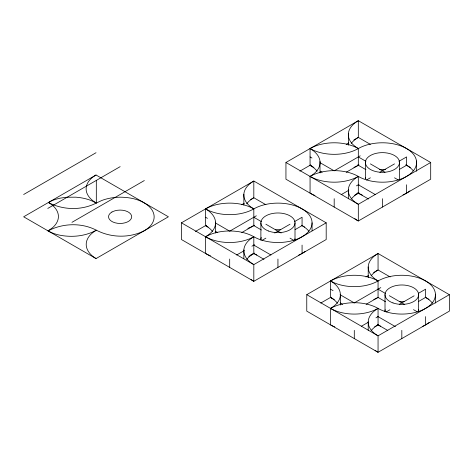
<?xml version="1.0" encoding="UTF-8"?>
<svg xmlns="http://www.w3.org/2000/svg" width="473" height="473" viewBox="0 0 473 473"><rect width="100%" height="100%" fill="white"/><g stroke="black" fill="none" stroke-linecap="round" stroke-linejoin="round"><path stroke-width="0.71" d="M96.35 203.047L101.689 200.522A34.346 19.831 0 0 1 120.284 197.188C130.181 197.282 140.593 199.364 148.38 205.838A34.606 19.978 0 0 1 153.559 220.53A33.725 19.47 0 0 1 144.289 230.723C129.525 238.28 111.001 237.86 96.362 230.197C85.146 236.376 71.606 237.623 59.178 235.057A31.845 18.388 0 0 1 48.063 230.889L52.556 227.72A35.037 20.227 0 0 0 57.824 212.826A34.056 19.659 0 0 0 48.4 202.503C63.015 210.178 81.581 210.662 96.315 203.029L96.315 180.739M96.025 175.004L23.65 216.794L96.031 258.583L168.406 216.794L96.025 175.004L93.695 176.494A33.63 19.417 0 0 0 87.493 183.311L86.725 185.156A34.564 19.955 0 0 0 93.814 201.415L96.214 202.97M23.65 194.504L96.025 152.72M47.779 208.433L120.154 166.65M48.063 230.889C62.755 223.114 81.492 222.511 96.344 230.185L93.991 231.711A34.446 19.89 0 0 0 87.665 238.623L86.866 240.497A35.51 20.505 0 0 0 93.725 257.028L96.031 258.583M71.955 222.334L144.33 180.55M181.437 222.818L253.818 181.035L326.193 222.818L326.193 239.533L253.818 281.323L181.437 239.533L181.437 222.818L253.818 264.608L326.193 222.818M285.94 162.487L358.315 120.698L430.696 162.487L430.696 179.202L358.315 220.992L285.94 179.202L285.94 162.487L358.315 204.277L430.696 162.487M195.408 231.468L206.198 225.243M241.756 204.714L244.293 203.248M250.643 199.582L253.818 197.749L265.879 204.714M299.906 171.137L310.702 164.906M346.254 144.377L348.796 142.911M353.875 139.978L358.315 137.412L370.383 144.377M256.354 215.783L229.689 231.179L215.723 223.114M360.225 155.818L334.192 170.842L320.227 162.783M241.756 232.568L254.45 225.243M346.254 172.237L358.954 164.906M236.671 255.006L244.293 250.607M251.914 246.208L254.45 244.742M262.072 240.343L265.879 238.144M274.766 233.012L290.008 224.214M294.448 221.648L302.07 217.249L302.07 225.609A34.121 19.7 0 0 1 308.981 231.35M341.175 194.669L348.796 190.27M356.411 185.871L358.954 184.405M366.569 180.006L370.383 177.807M379.902 172.308L394.506 163.883M398.952 161.317L406.573 156.918L406.573 165.272L399.584 169.304M248.739 256.396L254.45 253.096M295.087 229.636L302.07 225.609M354.508 195.331L358.954 192.765M306.764 294.673L378.057 253.516L449.35 294.673L449.35 311.139L378.057 352.302L306.764 311.139L306.764 294.673L378.057 335.836L449.35 294.673M320.771 303.057L330.952 297.174M365.96 276.959L368.508 275.493M373.599 272.554L378.057 269.977L390.154 276.959M354.082 303.027L380.818 287.596M366.173 304.281L378.27 297.298M361.295 326.305L368.296 322.261M375.934 317.85L378.483 316.384M386.122 311.973L389.941 309.768M399.49 304.257L414.129 295.802M418.581 293.23L425.588 289.186L425.588 297.422L418.581 301.461M374.663 326.819L378.483 324.614M96.149 202.935L90.887 200.446A34.978 20.197 0 0 0 75.828 197.176L66.374 197.247L60.26 198.146A32.099 18.53 0 0 0 49.304 201.977M405.935 164.906L410.381 167.472M358.315 156.918L365.936 161.317M370.383 163.883L384.987 172.308M394.506 177.807L398.319 180.006M357.683 164.906L365.936 169.671M310.063 156.918L311.973 158.017M358.315 184.772L375.461 194.669M313.877 167.472L310.063 165.272L310.063 148.557A34.121 19.7 0 0 1 358.315 148.557A34.121 19.7 0 0 1 406.573 148.557A34.121 19.7 0 0 1 406.573 176.417A34.121 19.7 0 0 1 358.315 176.417A34.121 19.7 0 0 0 310.063 176.417L310.063 193.132A34.121 19.7 0 0 0 312.718 194.509M320.227 171.137L322.131 172.237M357.683 192.765L368.479 198.997M301.437 225.243L304.606 227.075M425.162 297.174L428.981 299.379M253.818 217.249L261.433 221.648M265.879 224.214L281.116 233.012M290.008 238.144L293.816 240.343M377.844 289.062L385.483 293.473M389.303 295.678L404.581 304.5M413.491 309.644L417.31 311.849M253.179 225.243L261.433 230.002M377.844 297.298L385.483 301.709M330.526 289.186L333.075 290.659M340.075 294.703L354.082 302.785M377.631 316.384L395.458 326.672M205.566 217.249L207.47 218.349M253.818 245.109L270.958 255.006M334.346 299.622L330.526 297.422L330.526 280.956A33.607 19.405 0 0 0 378.057 280.956A33.607 19.405 0 0 1 425.588 280.956A33.607 19.405 0 0 1 425.588 308.396A33.607 19.405 0 0 1 378.057 308.396A33.607 19.405 0 0 0 330.526 308.396L330.526 324.862A33.607 19.405 0 0 0 334.813 326.949M340.075 302.933L342.623 304.405M377.631 324.614L387.819 330.497M208.102 227.075L205.566 225.609L205.566 208.889A34.121 19.7 0 0 0 253.818 208.889A34.121 19.7 0 0 1 302.07 208.889A34.121 19.7 0 0 1 302.07 236.748A34.121 19.7 0 0 1 253.818 236.748A34.121 19.7 0 0 1 205.566 236.748A34.121 19.7 0 0 0 205.566 208.889A34.121 19.7 0 0 1 253.818 208.889A34.121 19.7 0 0 1 253.818 181.035L253.818 197.749A34.121 19.7 0 0 0 246.67 203.798M215.723 231.468L217.627 232.568M250.631 255.089A34.121 19.7 0 0 0 253.818 253.463L263.975 259.328M435.42 294.194L435.42 303.033M425.588 316.626L425.588 324.862M418.623 294.502L418.623 310.968M416.465 160.991L416.465 171.25M406.573 184.772L406.573 193.132M401.819 330.349L401.819 338.579M399.49 162.854A17.058 9.85 0 0 1 373.368 170.824A17.058 9.85 0 0 1 374.474 153.778A17.058 9.85 0 0 1 399.49 162.854L399.49 179.569M385.016 294.62L385.016 311.08M382.444 198.701L382.444 207.062M330.526 280.956A33.607 19.405 0 0 1 330.526 308.396A33.607 19.405 0 0 0 378.057 308.396L378.057 324.862A33.607 19.405 0 0 0 371.104 330.71M368.219 266.908L368.219 277.651M368.219 321.794L368.219 330.385M365.398 162.121L365.398 178.835A17.058 9.85 0 0 1 365.682 177.369M351.273 143.331A34.121 19.7 0 0 1 358.315 137.412L358.315 120.698A34.121 19.7 0 0 0 358.315 148.557L358.315 165.272A34.121 19.7 0 0 1 353.958 167.401M358.315 148.557A34.121 19.7 0 0 1 310.063 148.557A34.121 19.7 0 0 1 310.063 176.417A34.121 19.7 0 0 0 358.315 176.417L358.315 193.132A34.121 19.7 0 0 0 351.273 199.05M354.295 330.349L354.295 338.579M348.37 133.599L348.37 145.223M348.37 189.312L348.37 198.761M340.365 294.354L340.365 305.02M334.192 198.701L334.192 207.062M320.014 161.459L320.014 172.964M312.062 222.818L312.062 230.812M302.07 245.109L302.07 253.463M295.004 222.818L295.004 239.533M277.941 259.038L277.941 267.393M260.883 222.818L260.883 239.533M253.818 208.889L253.818 225.609A34.121 19.7 0 0 1 249.951 227.525M210.467 255.81A34.121 19.7 0 0 1 205.566 253.463L205.566 236.748A34.121 19.7 0 0 1 253.818 236.748L253.818 253.463A34.121 19.7 0 0 0 246.67 259.517M243.849 194.226L243.849 205.146M243.849 249.939L243.849 258.684M229.689 259.038L229.689 267.393M215.534 222.085L215.534 233.006M373.771 299.51A33.607 19.405 0 0 0 378.057 297.422L378.057 280.956A33.607 19.405 0 0 1 378.057 253.516L378.057 269.977A33.607 19.405 0 0 0 371.104 275.83M332.17 298.303A33.607 19.405 0 0 1 330.526 297.422A33.607 19.405 0 0 1 337.48 303.27M385.034 311.541A16.803 9.702 0 0 1 385.199 309.714M399.348 301.543A16.803 9.702 0 0 1 404.096 301.526M418.41 309.602A16.803 9.702 0 0 1 418.617 311.429M330.526 280.956A33.607 19.405 0 0 1 378.057 280.956M375.101 350.351A33.607 19.405 0 0 0 378.057 352.302L378.057 335.836A33.607 19.405 0 0 1 378.057 308.396M376.419 325.743A33.607 19.405 0 0 0 378.057 324.862A33.607 19.405 0 0 0 380.529 326.151M429.171 322.415A33.607 19.405 0 0 1 422.241 326.547M425.978 297.647A33.607 19.405 0 0 1 432.488 303.199M305.256 251.34A34.121 19.7 0 0 1 298.392 255.308M256.851 255.018A34.121 19.7 0 0 1 253.818 253.463M212.708 231.658A34.121 19.7 0 0 0 205.566 225.609A34.121 19.7 0 0 0 207.434 226.608M249.437 227.744A34.121 19.7 0 0 1 247.84 228.358M251.003 279.484A34.121 19.7 0 0 0 253.818 281.323L253.818 264.608A34.121 19.7 0 0 1 253.818 236.748M260.925 240.237A17.058 9.85 0 0 1 261.273 237.44M275.517 229.789A17.058 9.85 0 0 1 280.371 229.789M294.957 238.835A17.058 9.85 0 0 1 294.957 240.237M312.168 166.39A34.121 19.7 0 0 1 310.063 165.272A34.121 19.7 0 0 1 317.111 171.191M356.216 194.249A34.121 19.7 0 0 0 358.315 193.132A34.121 19.7 0 0 0 362.247 195.083M315.012 195.497A34.121 19.7 0 0 1 313.28 194.77M379.275 169.523A17.058 9.85 0 0 1 385.613 169.523M354.839 218.638A34.121 19.7 0 0 0 358.315 220.992L358.315 204.277A34.121 19.7 0 0 1 358.315 176.417M409.943 190.861A34.121 19.7 0 0 1 403.031 194.911M405.952 164.923A34.121 19.7 0 0 1 413.301 170.794M111.918 212.034L111.125 212.543A11.571 6.681 0 0 0 111.161 220.992L112.799 221.955A11.571 6.681 0 0 0 127.438 221.943L129.105 220.992A11.571 6.681 0 0 0 129.099 212.548L127.426 211.579A11.571 6.681 0 0 0 112.816 211.591L111.918 212.034M392.992 302.933A16.803 9.702 0 0 0 418.617 294.963A16.803 9.702 0 0 0 393.855 286.135A16.803 9.702 0 0 0 392.992 302.933M268.38 230.978A17.058 9.85 0 0 0 294.957 223.522A17.058 9.85 0 0 0 270.491 213.962A17.058 9.85 0 0 0 268.38 230.978"/></g></svg>
